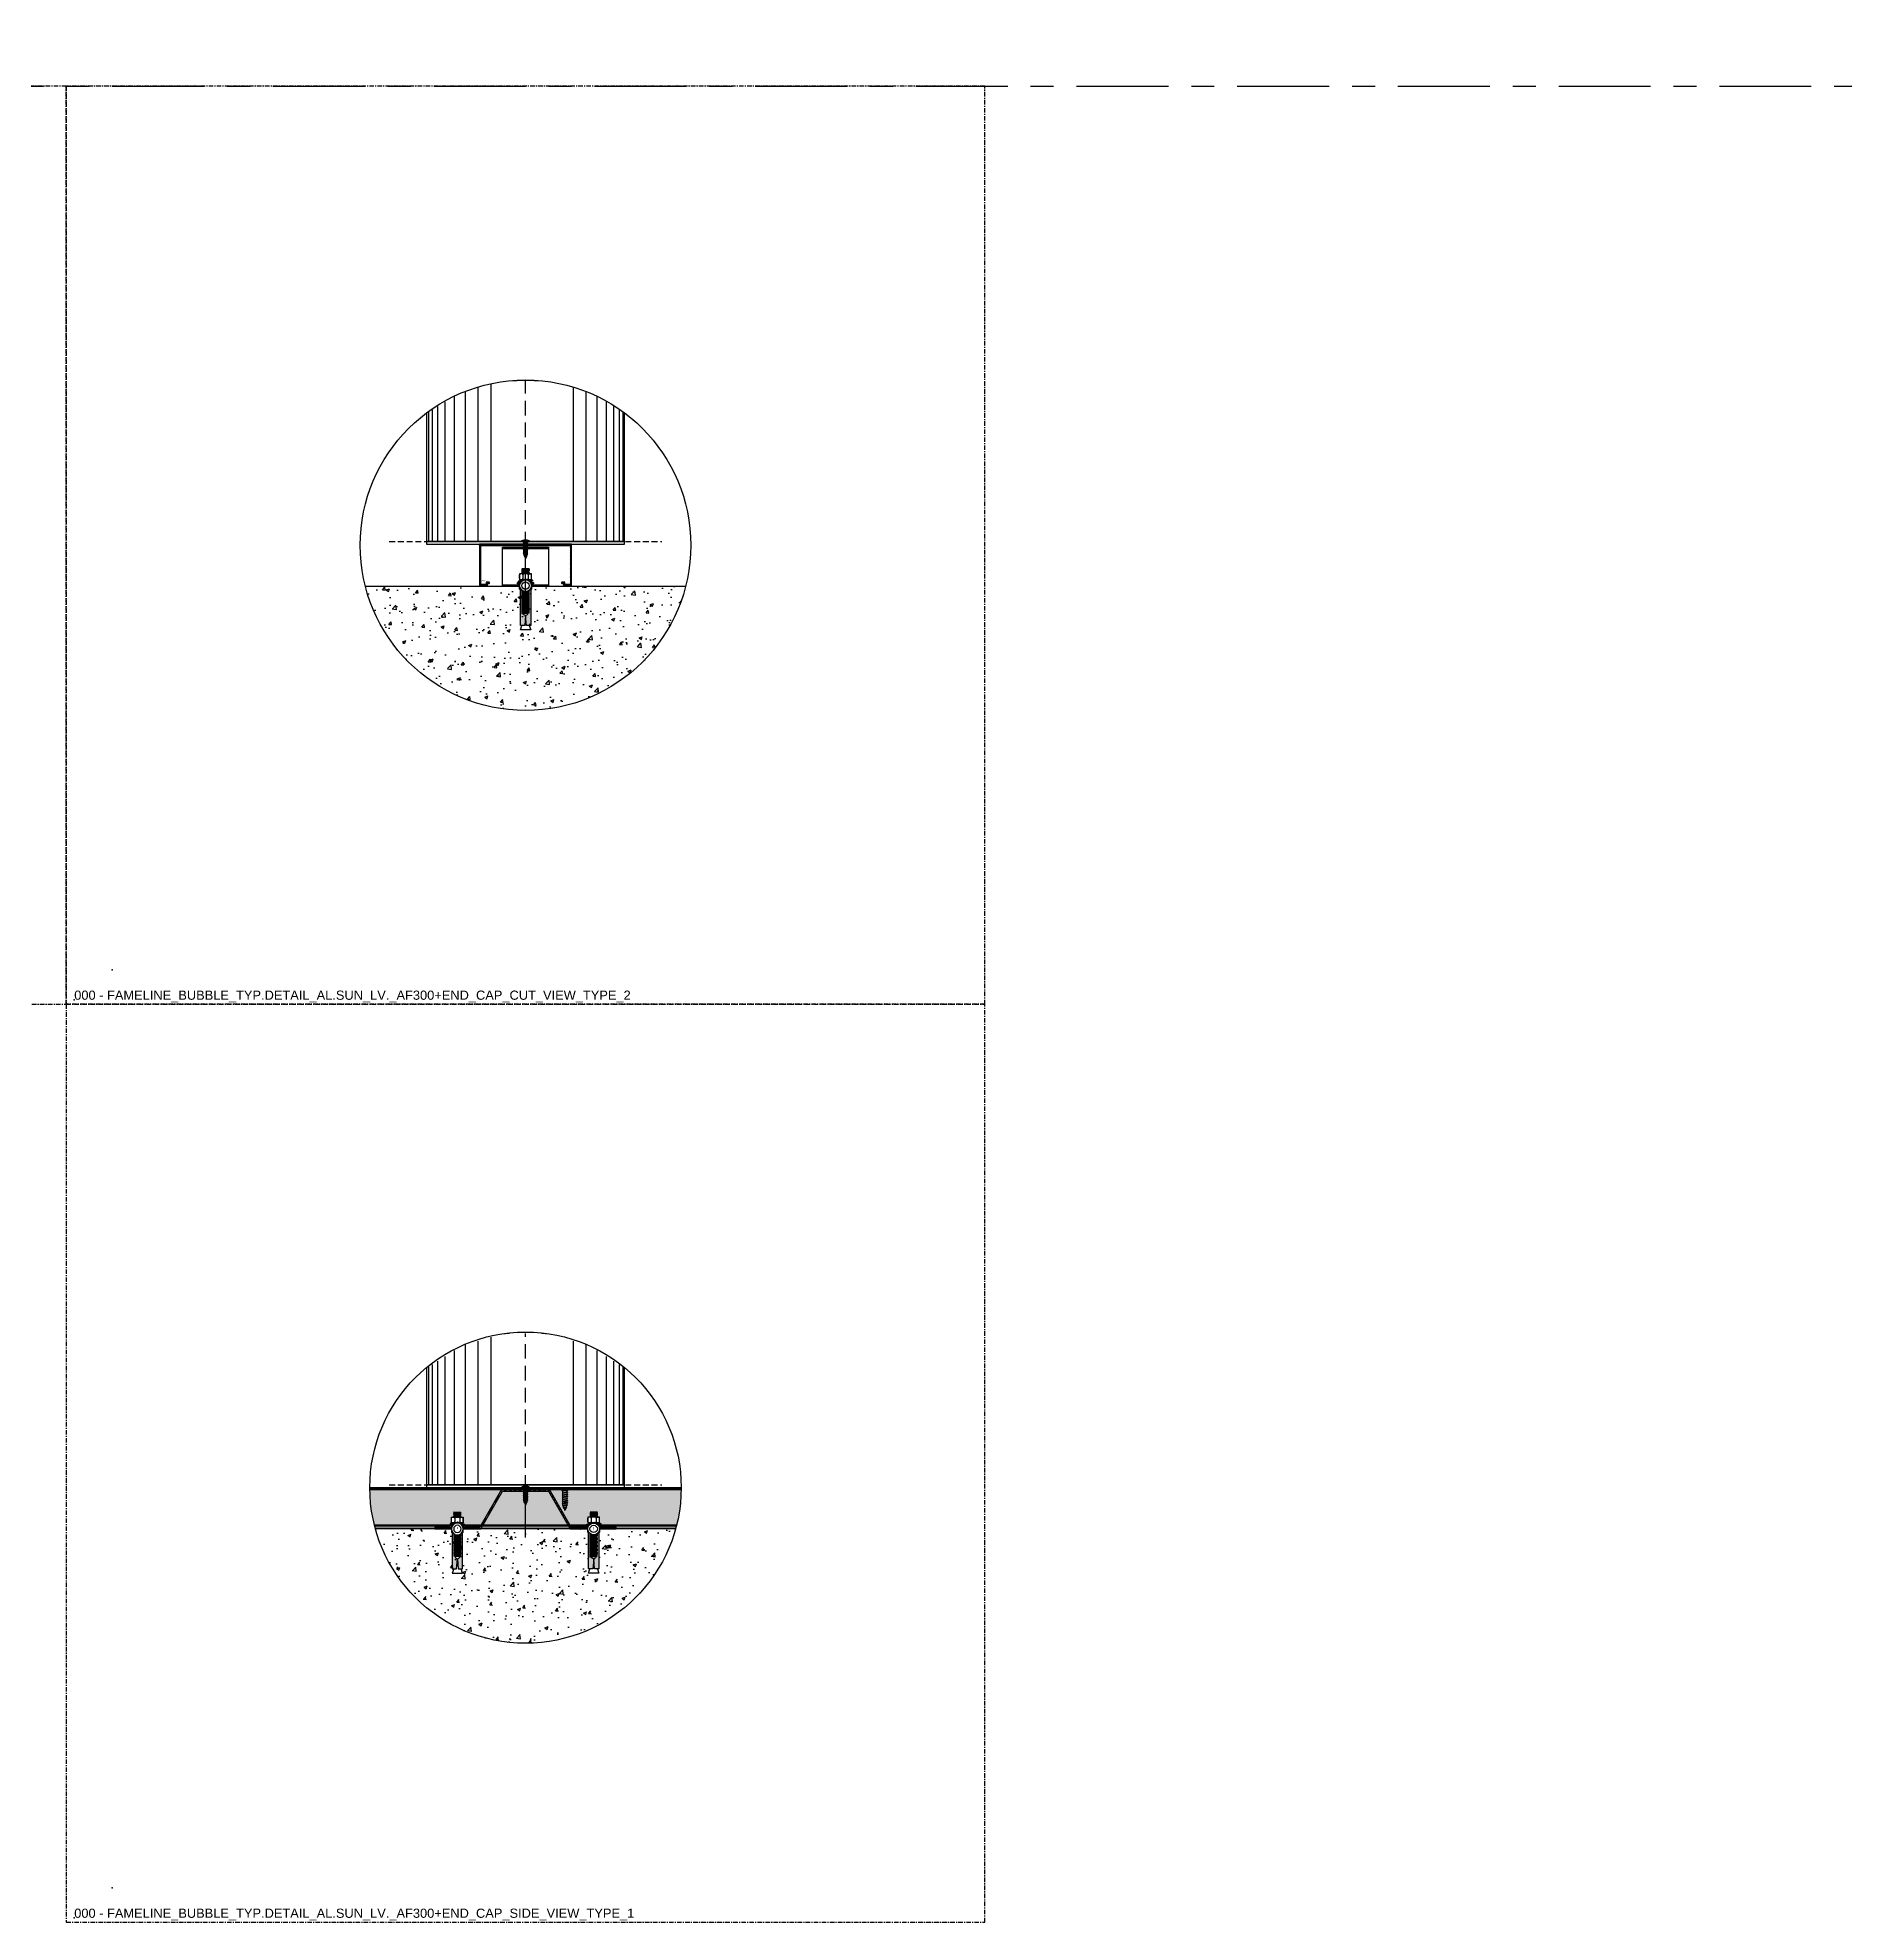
# Model space of a CAD drawing. Header units: millimetres. Extents: x -244126 to 368105, y -173968 to 259060.
# Drawn here: x 159853 to 161821, y -122644 to -120591 of the extents above; entities that cross this region are included whole.
import ezdxf
from ezdxf.xclip import XClip

# ---------------------------------------------------------------- set-up
doc = ezdxf.new("R2010")
doc.units = ezdxf.units.MM
doc.header["$MEASUREMENT"] = 0
doc.header["$XCLIPFRAME"] = 0
for name, pattern in [('005_GG_TA_LINE', [13.75, 5, -1.25, 1.25, -1.25, 5]), ('HIDDEN', [9.525, 6.35, -3.175]), ('TA_HL_015.00000', [97.5, 53.25, -44.25])]:
    doc.linetypes.add(name, pattern=pattern)
for name, color, linetype in [('000 - H A T C H', 8, 'Continuous'), ('000 - H I D D E N', 7, 'Continuous'), ('000 - L I N E 0.1', 1, 'Continuous'), ('000 - SYMBOL CON', 1, 'Continuous'), ('000 - WIPEOUT', 250, 'Continuous'), ('001 - ASCESSORIES', 1, 'Continuous'), ('A03_SUN LOUVER', 7, 'Continuous'), ('A04_TUBE SERIES', 7, 'Continuous')]:
    doc.layers.add(name, color=color, linetype=linetype)
doc.styles.add('Cetury Gothic', font='GOTHIC.TTF')
doc.styles.get("Standard").update_dxf_attribs({"font": 'arial.ttf'})

# ---------------------------------------------------------------- blocks, each defined once
blk = doc.blocks.new('000 - ASSCESSORIES_FAMELINE_AL.EXTR._U-PROFILE_45x100x45mm._ALT-11_CUT_VIEW')
at = {"layer": '000 - H A T C H'}
h = blk.add_hatch(dxfattribs=at)
h.set_pattern_fill('ANSI32', color=256, scale=0.1)
h.set_pattern_definition([(45, (-50776.1304, -10058.6619), (-0.673519209, 0.673519209), []), (45, (-50775.6814, -10058.6619), (-0.673519209, 0.673519209), [])])
edge = h.paths.add_edge_path()
edge.add_line((50, 22.5), (-50, 22.5))
edge.add_line((-50, 22.5), (-50, -22.5))
edge.add_line((-50, -22.5), (-41.5, -22.5))
edge.add_line((-41.5, -22.5), (-41.5, -20.1))
edge.add_line((-41.5, -20.1), (-39.7, -20.1))
edge.add_arc((-39.7, -19.5), 0.6, 270, 450)
edge.add_line((-39.7, -18.9), (-42.7, -18.9))
edge.add_line((-42.7, -18.9), (-42.7, -19.5))
edge.add_line((-42.7, -19.5), (-42.7, -21.3))
edge.add_line((-42.7, -21.3), (-48.8, -21.3))
edge.add_line((-48.8, -21.3), (-48.8, 21.3))
edge.add_line((-48.8, 21.3), (48.8, 21.3))
edge.add_line((48.8, 21.3), (48.8, -21.3))
edge.add_line((48.8, -21.3), (42.7, -21.3))
edge.add_line((42.7, -21.3), (42.7, -18.9))
edge.add_line((42.7, -18.9), (39.7, -18.9))
edge.add_arc((39.7, -19.5), 0.6, 90, 270)
edge.add_line((39.7, -20.1), (41.5, -20.1))
edge.add_line((41.5, -20.1), (41.5, -22.5))
edge.add_line((41.5, -22.5), (42.7, -22.5))
edge.add_line((42.7, -22.5), (50, -22.5))
edge.add_line((50, -22.5), (50, 22.5))
at = {"layer": 'A04_TUBE SERIES', "color": 0}
blk.add_lwpolyline([(50, 22.5), (-50, 22.5), (-50, -22.5), (-41.5, -22.5), (-41.5, -20.1), (-39.7, -20.1, 1), (-39.7, -18.9), (-42.7, -18.9), (-42.7, -19.5), (-42.7, -21.3), (-48.8, -21.3), (-48.8, 21.3), (48.8, 21.3), (48.8, -21.3), (42.7, -21.3), (42.7, -18.9), (39.7, -18.9, 1), (39.7, -20.1), (41.5, -20.1), (41.5, -22.5), (42.7, -22.5), (50, -22.5)], format="xyb", close=True, dxfattribs=at)
at = {"layer": 'Defpoints', "color": 250}
blk.add_lwpolyline([(41.5, -22.5), (50, -22.5), (50, 22.5), (-50, 22.5), (-50, -22.5), (-41.5, -22.5)], dxfattribs=at)
at = {"layer": 'Defpoints', "color": 18, "true_color": 0x000000, "style": 'Cetury Gothic'}
blk.add_text('ALT-11', height=1.5, dxfattribs=at).set_placement((-47.8, -17.8))
blk = doc.blocks.new('*U1789')
at = {"layer": '001 - ASCESSORIES', "color": 0}
blk.add_blockref('000 - ASSCESSORIES_FAMELINE_AL.EXTR._U-PROFILE_45x100x45mm._ALT-11_CUT_VIEW', (0, 0), dxfattribs=at)
blk = doc.blocks.new('*U1646')
at = {"color": 0}
blk.add_wipeout([(-107.8, 0), (107.8, 0), (107.8, 2754), (-107.8, 2754)], dxfattribs=at).dxf.layer = '000 - WIPEOUT'
at = {"layer": '000 - H I D D E N', "linetype": 'HIDDEN', "ltscale": 2.5}
blk.add_line((0, -29.2), (0, 2783.2), dxfattribs=at)
at = {"layer": '001 - ASCESSORIES', "color": 0}
for points in [[(-107.8, 2757), (107.8, 2757), (107.8, 2754), (-107.8, 2754)], [(-107.8, -3), (107.8, -3), (107.8, 0), (-107.8, 0)]]:
    blk.add_lwpolyline(points, close=True, dxfattribs=at)
at = {"layer": 'A03_SUN LOUVER', "color": 8}
for p, q in [((-105.8, 2754), (-105.8, 0)), ((-101.8, 2754), (-101.8, 0)), ((-95.8, 2754), (-95.8, 0)), ((-87.8, 2754), (-87.8, 0)), ((-77.8, 2754), (-77.8, 0)), ((-65.8, 2754), (-65.8, 0)), ((-51.8, 2754), (-51.8, 0)), ((-37.8, 2754), (-37.8, 0)), ((51.8, 2754), (51.8, 0)), ((65.8, 2754), (65.8, 0)), ((77.8, 2754), (77.8, 0)), ((87.8, 2754), (87.8, 0)), ((95.8, 2754), (95.8, 0)), ((101.8, 2754), (101.8, 0)), ((105.8, 2754), (105.8, 0))]:
    blk.add_line(p, q, dxfattribs=at)
at = {"layer": 'A03_SUN LOUVER', "color": 0}
blk.add_lwpolyline([(-107.8, 0), (107.8, 0), (107.8, 2754), (-107.8, 2754)], close=True, dxfattribs=at)
at = {"layer": 'Defpoints', "color": 250, "linetype": 'HIDDEN'}
for p, q in [((-148.4, 2754), (148.4, 2754)), ((-148.4, 0), (148.4, 0))]:
    blk.add_line(p, q, dxfattribs=at)
blk = doc.blocks.new('000 - ASSCESSORIES_FAMELINE_GALV._HAT-PROFILE_197x43mm._SIDE_VIEW')
at = {"color": 2}
blk.add_wipeout([(25, 0), (-25, 0), (-25, 43), (25, 43)], dxfattribs=at).dxf.layer = '000 - WIPEOUT'
at = {"color": 1}
blk.add_line((25, 41), (-25, 41), dxfattribs=at)
at = {"color": 2}
blk.add_lwpolyline([(25, 0), (-25, 0), (-25, 43), (25, 43)], close=True, dxfattribs=at)
at = {"color": 3}
blk.add_lwpolyline([(-25, 2), (25, 2), (25, 0), (-25, 0)], close=True, dxfattribs=at)
blk = doc.blocks.new('A$Cb3cae7b0')
at = {"color": 250}
blk.add_wipeout([(-0.0013, 0.0087), (0, 0.0087), (0, -0.0087), (-0.0013, -0.0087)], dxfattribs=at).dxf.layer = '000 - WIPEOUT'
at = {"layer": '000 - H A T C H'}
h = blk.add_hatch(color=250, dxfattribs=at)
h.dxf.hatch_style = 1
h.paths.add_polyline_path([(-0.0042, 0.004), (-0.0045, 0.004), (-0.0045, 0.0039), (-0.0045, 0.0017), (-0.0045, -0.004), (-0.0035, -0.004)])
h = blk.add_hatch(color=250, dxfattribs=at)
h.dxf.hatch_style = 1
h.paths.add_polyline_path([(-0.0028, 0.0072, 0.414214), (-0.0034, 0.0077), (-0.0039, 0.0076, 0.414214), (-0.0044, 0.007), (-0.0032, -0.0072, 0.414214), (-0.0026, -0.0077), (-0.0021, -0.0076, 0.414214), (-0.0016, -0.007)])
h = blk.add_hatch(color=250, dxfattribs=at)
h.dxf.hatch_style = 1
h.paths.add_polyline_path([(-0.0013, 0.004), (-0.0026, 0.004), (-0.0019, -0.004), (-0.0013, -0.004)])
at = {"layer": '001 - ASCESSORIES', "color": 0}
blk.add_lwpolyline([(-0.0013, 0.0087), (0, 0.0087), (0, -0.0087), (-0.0013, -0.0087)], close=True, dxfattribs=at)
blk.add_wipeout([(-0.0109, -0.0064), (-0.0045, -0.0064), (-0.0045, 0.0064), (-0.0109, 0.0064)]).dxf.layer = '000 - WIPEOUT'
for p, q in [((-0.0109, 0.0039), (-0.0109, 0.0053)), ((-0.0109, 0.0039), (-0.0109, 0.0017)), ((-0.0109, 0.0017), (-0.0109, -0.0017)), ((-0.0057, 0.0064), (-0.0098, 0.0064)), ((-0.0098, 0.0028), (-0.0057, 0.0028)), ((-0.0045, 0.0053), (-0.0045, -0.0053)), ((-0.0045, 0.0039), (-0.0045, 0.0053)), ((-0.0045, 0.004), (-0.0042, 0.004)), ((-0.0045, 0.0039), (-0.0045, 0.0017)), ((-0.0045, 0.0017), (-0.0045, -0.0017)), ((-0.0026, 0.004), (-0.0013, 0.004)), ((-0.0109, -0.0017), (-0.0109, -0.0039)), ((-0.0109, -0.0039), (-0.0109, -0.0053)), ((-0.0098, -0.0028), (-0.0057, -0.0028)), ((-0.0057, -0.0064), (-0.0098, -0.0064)), ((-0.0045, -0.0017), (-0.0045, -0.0039)), ((-0.0045, -0.0039), (-0.0045, -0.0053)), ((-0.0045, -0.004), (-0.0035, -0.004)), ((-0.0019, -0.004), (-0.0013, -0.004))]:
    blk.add_line(p, q, dxfattribs=at)
blk.add_lwpolyline([(-0.0039, 0.0076), (-0.0034, 0.0077, -0.414214), (-0.0028, 0.0072), (-0.0016, -0.007, -0.414214), (-0.0021, -0.0076), (-0.0026, -0.0077, -0.414214), (-0.0032, -0.0072), (-0.0044, 0.007, -0.414214)], format="xyb", close=True, dxfattribs=at)
for centre, start, end in [((-0.0098, 0.0053), 90, 180), ((-0.0098, 0.0039), 180, 270), ((-0.0098, 0.0017), 90, 180), ((-0.0057, 0.0053), 0, 90), ((-0.0057, 0.0039), 270, 0), ((-0.0057, 0.0017), 360, 90), ((-0.0098, -0.0017), 180, 270), ((-0.0098, -0.0039), 90, 180), ((-0.0098, -0.0053), 180, 270), ((-0.0057, -0.0017), 270, 0), ((-0.0057, -0.0039), 360, 90), ((-0.0057, -0.0053), 270, 360)]:
    blk.add_arc(centre, 0.00112, start, end, dxfattribs=at)
at = {"layer": 'Defpoints', "color": 250}
blk.add_lwpolyline([(-0.0109, -0.0064), (-0.0045, -0.0064), (-0.0045, 0.0064), (-0.0109, 0.0064)], close=True, dxfattribs=at)
blk = doc.blocks.new('AASSAW')
at = {"layer": '001 - ASCESSORIES', "color": 8}
for p, q in [((0.0006, -0.003), (0, 0.003)), ((0, 0.003), (0, -0.003)), ((0.0012, -0.003), (0.0006, 0.003)), ((0.0018, -0.003), (0.0012, 0.003)), ((0.0024, -0.003), (0.0018, 0.003)), ((0.003, -0.003), (0.0024, 0.003)), ((0.0036, -0.003), (0.003, 0.003)), ((0.0042, -0.003), (0.0036, 0.003)), ((0.0048, -0.003), (0.0042, 0.003)), ((0.0054, -0.003), (0.0048, 0.003)), ((0.006, -0.003), (0.0054, 0.003)), ((0.0066, -0.003), (0.006, 0.003)), ((0.0072, -0.003), (0.0066, 0.003)), ((0.0078, -0.003), (0.0072, 0.003)), ((0.0084, -0.003), (0.0078, 0.003)), ((0.009, -0.003), (0.0084, 0.003)), ((0.0096, -0.003), (0.009, 0.003)), ((0.0102, -0.003), (0.0096, 0.003)), ((0.0108, -0.003), (0.0102, 0.003)), ((0.0114, -0.003), (0.0108, 0.003)), ((0.012, -0.003), (0.0114, 0.003)), ((0.0126, -0.003), (0.012, 0.003)), ((0.0132, -0.003), (0.0126, 0.003)), ((0.0138, -0.003), (0.0132, 0.003)), ((0.0144, -0.003), (0.0138, 0.003)), ((0.015, -0.003), (0.0144, 0.003)), ((0.0156, -0.003), (0.015, 0.003)), ((0.0162, -0.003), (0.0156, 0.003)), ((0.0168, -0.003), (0.0162, 0.003)), ((0.0174, -0.003), (0.0168, 0.003)), ((0.018, -0.003), (0.0174, 0.003)), ((0.0186, -0.003), (0.018, 0.003)), ((0.0186, -0.0031), (0.018, 0.0029)), ((0.0192, -0.0031), (0.0186, 0.0029)), ((0.0198, -0.0031), (0.0192, 0.0029)), ((0.0204, -0.0031), (0.0198, 0.0029)), ((0.021, -0.0031), (0.0204, 0.0029)), ((0.0216, -0.0031), (0.021, 0.0029)), ((0.0222, -0.0031), (0.0216, 0.0029)), ((0.0228, -0.0031), (0.0222, 0.0029)), ((0.0234, -0.0031), (0.0228, 0.0029)), ((0.024, -0.0031), (0.0234, 0.0029)), ((0.0246, -0.0031), (0.024, 0.0029)), ((0.0252, -0.0031), (0.0246, 0.0029)), ((0.0258, -0.0031), (0.0252, 0.0029)), ((0.0264, -0.0031), (0.0258, 0.0029)), ((0.027, -0.0031), (0.0264, 0.0029)), ((0.0276, -0.0031), (0.027, 0.0029)), ((0.0282, -0.0031), (0.0276, 0.0029)), ((0.0288, -0.0031), (0.0282, 0.0029)), ((0.0294, -0.0031), (0.0288, 0.0029)), ((0.03, -0.0031), (0.0294, 0.0029)), ((0.0306, -0.0031), (0.03, 0.0029)), ((0.0312, -0.0031), (0.0306, 0.0029)), ((0.0318, -0.0031), (0.0312, 0.0029)), ((0.0324, -0.0031), (0.0318, 0.0029)), ((0.033, -0.0031), (0.0324, 0.0029)), ((0.0336, -0.0031), (0.033, 0.0029)), ((0.0342, -0.0031), (0.0336, 0.0029)), ((0.0348, -0.0031), (0.0342, 0.0029)), ((0.0354, -0.0031), (0.0348, 0.0029)), ((0.036, -0.0031), (0.0354, 0.0029)), ((0.0366, -0.0031), (0.036, 0.0029))]:
    blk.add_line(p, q, dxfattribs=at)
for centre, start, end in [((0.0003, 0.003), 180, 0), ((0.0009, 0.003), 180, 0), ((0.0015, 0.003), 180, 0), ((0.0021, 0.003), 180, 0), ((0.0027, 0.003), 180, 0), ((0.0033, 0.003), 180, 0), ((0.0039, 0.003), 180, 0), ((0.0045, 0.003), 180, 0), ((0.0051, 0.003), 180, 0), ((0.0057, 0.003), 180, 0), ((0.0063, 0.003), 180, 0), ((0.0069, 0.003), 180, 0), ((0.0075, 0.003), 180, 0), ((0.0081, 0.003), 180, 0), ((0.0087, 0.003), 180, 0), ((0.0093, 0.003), 180, 0), ((0.0099, 0.003), 180, 0), ((0.0105, 0.003), 180, 0), ((0.0111, 0.003), 180, 0), ((0.0117, 0.003), 180, 0), ((0.0123, 0.003), 180, 0), ((0.0129, 0.003), 180, 0), ((0.0135, 0.003), 180, 0), ((0.0141, 0.003), 180, 0), ((0.0147, 0.003), 180, 0), ((0.0153, 0.003), 180, 0), ((0.0159, 0.003), 180, 0), ((0.0165, 0.003), 180, 0), ((0.0171, 0.003), 180, 0), ((0.0177, 0.003), 180, 0), ((0.0183, 0.0029), 180, 0), ((0.0189, 0.0029), 180, 0), ((0.0195, 0.0029), 180, 0), ((0.0201, 0.0029), 180, 0), ((0.0207, 0.0029), 180, 0), ((0.0213, 0.0029), 180, 0), ((0.0219, 0.0029), 180, 0), ((0.0225, 0.0029), 180, 0), ((0.0231, 0.0029), 180, 0), ((0.0237, 0.0029), 180, 0), ((0.0243, 0.0029), 180, 0), ((0.0249, 0.0029), 180, 0), ((0.0255, 0.0029), 180, 0), ((0.0261, 0.0029), 180, 0), ((0.0267, 0.0029), 180, 0), ((0.0273, 0.0029), 180, 0), ((0.0279, 0.0029), 180, 0), ((0.0285, 0.0029), 180, 0), ((0.0291, 0.0029), 180, 0), ((0.0297, 0.0029), 180, 0), ((0.0303, 0.0029), 180, 0), ((0.0309, 0.0029), 180, 0), ((0.0315, 0.0029), 180, 0), ((0.0321, 0.0029), 180, 0), ((0.0327, 0.0029), 180, 0), ((0.0333, 0.0029), 180, 0), ((0.0339, 0.0029), 180, 0), ((0.0345, 0.0029), 180, 0), ((0.0351, 0.0029), 180, 0), ((0.0357, 0.0029), 180, 0), ((0.0003, -0.003), 0, 180), ((0.0009, -0.003), 0, 180), ((0.0015, -0.003), 0, 180), ((0.0021, -0.003), 0, 180), ((0.0027, -0.003), 0, 180), ((0.0033, -0.003), 0, 180), ((0.0039, -0.003), 0, 180), ((0.0045, -0.003), 0, 180), ((0.0051, -0.003), 0, 180), ((0.0057, -0.003), 0, 180), ((0.0063, -0.003), 0, 180), ((0.0069, -0.003), 0, 180), ((0.0075, -0.003), 0, 180), ((0.0081, -0.003), 0, 180), ((0.0087, -0.003), 0, 180), ((0.0093, -0.003), 0, 180), ((0.0099, -0.003), 0, 180), ((0.0105, -0.003), 0, 180), ((0.0111, -0.003), 0, 180), ((0.0117, -0.003), 0, 180), ((0.0123, -0.003), 0, 180), ((0.0129, -0.003), 0, 180), ((0.0135, -0.003), 0, 180), ((0.0141, -0.003), 0, 180), ((0.0147, -0.003), 0, 180), ((0.0153, -0.003), 0, 180), ((0.0159, -0.003), 0, 180), ((0.0165, -0.003), 0, 180), ((0.0171, -0.003), 0, 180), ((0.0177, -0.003), 0, 180), ((0.0183, -0.003), 0, 180), ((0.0183, -0.0031), 0, 180), ((0.0189, -0.0031), 0, 180), ((0.0195, -0.0031), 0, 180), ((0.0201, -0.0031), 0, 180), ((0.0207, -0.0031), 0, 180), ((0.0213, -0.0031), 0, 180), ((0.0219, -0.0031), 0, 180), ((0.0225, -0.0031), 0, 180), ((0.0231, -0.0031), 0, 180), ((0.0237, -0.0031), 0, 180), ((0.0243, -0.0031), 0, 180), ((0.0249, -0.0031), 0, 180), ((0.0255, -0.0031), 0, 180), ((0.0261, -0.0031), 0, 180), ((0.0267, -0.0031), 0, 180), ((0.0273, -0.0031), 0, 180), ((0.0279, -0.0031), 0, 180), ((0.0285, -0.0031), 0, 180), ((0.0291, -0.0031), 0, 180), ((0.0297, -0.0031), 0, 180), ((0.0303, -0.0031), 0, 180), ((0.0309, -0.0031), 0, 180), ((0.0315, -0.0031), 0, 180), ((0.0321, -0.0031), 0, 180), ((0.0327, -0.0031), 0, 180), ((0.0333, -0.0031), 0, 180), ((0.0339, -0.0031), 0, 180), ((0.0345, -0.0031), 0, 180), ((0.0351, -0.0031), 0, 180), ((0.0357, -0.0031), 0, 180), ((0.0363, -0.0031), 0, 180)]:
    blk.add_arc(centre, 0.0003, start, end, dxfattribs=at)
blk = doc.blocks.new('A$C3e261610')
at = {"layer": '001 - ASCESSORIES'}
h = blk.add_hatch(color=0, dxfattribs=at)
h.dxf.hatch_style = 1
h.paths.add_polyline_path([(0.0433, 0.0056), (0, 0.0056), (0, -0.0056), (0.0433, -0.0056), (0.0433, -0.0009), (0.0324, 0, -1), (0.0276, 0, -1), (0.0324, 0), (0.0433, 0.0009)])
h.paths.add_polyline_path([(0.022, -0.0009, -0.414214), (0.0224, -0.0028), (0.022, -0.0033, -0.414214), (0.0201, -0.0037), (0.0136, 0.0009, -0.414214), (0.0132, 0.0028), (0.0136, 0.0033, -0.414214), (0.0155, 0.0037)], flags=16)
at = {"layer": '000 - L I N E 0.1', "color": 0}
blk.add_lwpolyline([(0.0433, -0.0009), (0.0433, -0.0056), (0, -0.0056), (0, 0.0056), (0.0433, 0.0056), (0.0433, 0.0009), (0.0324, 0)], close=True, dxfattribs=at)
blk.add_lwpolyline([(0.022, -0.0009), (0.0155, 0.0037, 0.414214), (0.0136, 0.0033), (0.0132, 0.0028, 0.414214), (0.0136, 0.0009), (0.0201, -0.0037, 0.414214), (0.022, -0.0033), (0.0224, -0.0028, 0.414214)], format="xyb", close=True, dxfattribs=at)
blk.add_lwpolyline([(0.0433, 0.004), (0.0481, 0.0056), (0.0481, -0.0056), (0.0433, -0.004)], dxfattribs=at)
blk.add_circle((0.03, 0), 0.0024, dxfattribs=at)
at = {"layer": '001 - ASCESSORIES', "color": 0, "xscale": 1.333330000035251, "yscale": 1.333330000035251, "zscale": 1.333330000035251}
blk.add_blockref('AASSAW', (-0.0182, 0.0001), dxfattribs=at)
blk = doc.blocks.new('000 - DYNAMIC_VIEW_ASSCESSORIES_EXPANSION_BOLT_5-16_(EB-03)_TOP_VIEW')
at = {"color": 250}
blk.add_wipeout([(-3.7, 6.4), (3.7, 6.4), (7.4, 0), (3.7, -6.4), (-3.7, -6.4), (-7.4, 0)], dxfattribs=at).dxf.layer = '000 - WIPEOUT'
at = {"layer": '000 - L I N E 0.1', "color": 9}
blk.add_lwpolyline([(-3.7, 6.4), (3.7, 6.4), (7.4, 0), (3.7, -6.4), (-3.7, -6.4), (-7.4, 0)], close=True, dxfattribs=at)
for radius in [6.4, 4]:
    blk.add_circle((0, 0), radius, dxfattribs=at)
at = {"layer": '000 - H I D D E N', "color": 2, "insert": (0.2, 0.4), "char_height": 1, "width": 59.684, "attachment_point": 2, "style": 'Cetury Gothic'}
blk.add_mtext('{\\C150;EB-03}', dxfattribs=at)
blk = doc.blocks.new('*U3193')
at = {"color": 0, "xscale": 1000, "yscale": 1000, "zscale": 1000}
blk.add_blockref('A$C3e261610', (0, 0), dxfattribs=at)
at = {"layer": '001 - ASCESSORIES', "color": 0, "xscale": 1000, "yscale": 1000, "zscale": 1000}
blk.add_blockref('A$Cb3cae7b0', (-2, 0), dxfattribs=at)
blk.add_blockref('000 - DYNAMIC_VIEW_ASSCESSORIES_EXPANSION_BOLT_5-16_(EB-03)_TOP_VIEW', (0, 0))
blk = doc.blocks.new('000 - DYNAMIC_VIEW_ASSCESSORIES_PHILLIPS_HEAD_SELF_DRILLING_SCREW_No.8x19mm._SIDE_VIEW')
at = {"layer": '000 - H A T C H'}
h = blk.add_hatch(color=250, dxfattribs=at)
h.dxf.hatch_style = 1
edge = h.paths.add_edge_path()
edge.add_line((7.2, 2), (6, 2))
edge.add_arc((5, 1.6), 1.05, 384.1341, 422.4587)
edge.add_arc((4.8, 2.5), 0.657, 308.6596, 358.8819, ccw=False)
edge.add_line((5.2, 2), (4, 2))
edge.add_arc((3, 1.6), 1.05, 384.1341, 422.4587)
edge.add_arc((2.8, 2.5), 0.657, 308.6596, 358.8819, ccw=False)
edge.add_line((3.2, 2), (2, 2))
edge.add_arc((1, 1.6), 1.05, 384.1341, 422.4587)
edge.add_arc((0.8, 2.5), 0.657, 315.6091, 358.8819, ccw=False)
edge.add_line((1.3, 2.1), (0, 2.5))
edge.add_line((0, 2.5), (0, 4.5))
edge.add_line((0, 4.5), (-0.5, 4.5))
edge.add_arc((7.3, 0), 9.04, 150.1372, 176.0119)
edge.add_line((-1.7, 0.6), (-1, 0.6))
edge.add_line((-1, 0.6), (-1, -0.6))
edge.add_line((-1, -0.6), (-1.7, -0.6))
edge.add_arc((7.3, 0), 9.04, 183.5796, 209.8628)
edge.add_line((-0.5, -4.5), (0, -4.5))
edge.add_line((0, -4.5), (0, -2.5))
edge.add_line((0, -2.5), (1.8, -2))
edge.add_line((1.8, -2), (2.1, -2))
edge.add_arc((1.7, -2.9), 0.966, 382.4776, 424.1153, ccw=False)
edge.add_arc((2, -1.9), 0.847, 314.556, 352.9855)
edge.add_line((2.9, -2), (4.1, -2))
edge.add_arc((3.7, -2.9), 0.966, 382.4776, 424.1153, ccw=False)
edge.add_arc((4, -1.9), 0.847, 314.556, 352.9855)
edge.add_line((4.9, -2), (6.1, -2))
edge.add_arc((5.7, -2.9), 0.966, 382.4776, 424.1153, ccw=False)
edge.add_arc((6, -1.9), 0.847, 314.556, 352.9855)
edge.add_line((6.9, -2), (8.1, -2))
edge.add_arc((7.7, -2.9), 0.966, 382.4776, 424.1153, ccw=False)
edge.add_arc((8, -1.9), 0.847, 314.556, 352.9855)
edge.add_line((8.9, -2), (10.1, -2))
edge.add_arc((9.7, -2.9), 0.966, 382.4776, 424.1153, ccw=False)
edge.add_arc((10, -1.9), 0.847, 314.556, 352.9855)
edge.add_line((10.9, -2), (12.1, -2))
edge.add_arc((11.7, -2.9), 0.966, 382.4776, 424.1153, ccw=False)
edge.add_arc((12, -1.9), 0.847, 314.556, 352.9855)
edge.add_line((12.9, -2), (13.6, -2))
edge.add_line((13.6, -2), (14.1, -1.8))
edge.add_arc((13.7, -2.7), 0.966, 382.4776, 424.1153, ccw=False)
edge.add_arc((14, -1.7), 0.847, 314.556, 352.9855)
edge.add_line((14.8, -1.8), (14.8, -1.6))
edge.add_line((14.8, -1.6), (15.9, -1.1))
edge.add_arc((15.5, -2), 0.966, 382.4776, 424.1153, ccw=False)
edge.add_arc((15.8, -1), 0.847, 314.556, 352.9855)
edge.add_line((16.7, -1.1), (16.6, -0.9))
edge.add_line((16.6, -0.9), (19, 0))
edge.add_line((19, 0), (16.2, 1.1))
edge.add_line((16.2, 1.1), (16.1, 1.3))
edge.add_arc((15.2, 0.9), 1.05, 384.1341, 422.4587)
edge.add_arc((15, 1.9), 0.657, 308.6596, 358.8819, ccw=False)
edge.add_line((15.4, 1.3), (14, 1.9))
edge.add_line((14, 1.9), (14, 2))
edge.add_arc((13, 1.6), 1.05, 384.1341, 422.4587)
edge.add_arc((12.8, 2.5), 0.657, 308.6596, 358.8819, ccw=False)
edge.add_line((13.2, 2), (12, 2))
edge.add_arc((11, 1.6), 1.05, 384.1341, 422.4587)
edge.add_arc((10.8, 2.5), 0.657, 308.6596, 358.8819, ccw=False)
edge.add_line((11.2, 2), (10, 2))
edge.add_arc((9, 1.6), 1.05, 384.1341, 422.4587)
edge.add_arc((8.8, 2.5), 0.657, 308.6596, 358.8819, ccw=False)
edge.add_line((9.2, 2), (8, 2))
edge.add_arc((7, 1.6), 1.05, 384.1341, 422.4587)
edge.add_arc((6.8, 2.5), 0.657, 308.6596, 358.8819, ccw=False)
at = {"layer": '001 - ASCESSORIES', "color": 0, "linetype": 'ByBlock'}
for p, q in [((-1, 0.6), (-1.7, 0.6)), ((-1, -0.6), (-1, 0.6)), ((0, 4.5), (-0.5, 4.5)), ((-0.5, 4.5), (-0.5, -4.5)), ((0, 4.5), (0, -4.5)), ((1.3, 2.1), (0, 2.5)), ((2.6, -2.5), (1.5, 2.5)), ((3.2, 2), (2, 2)), ((4.6, -2.5), (3.5, 2.5)), ((5.2, 2), (4, 2)), ((6.6, -2.5), (5.5, 2.5)), ((7.2, 2), (6, 2)), ((8.6, -2.5), (7.5, 2.5)), ((9.2, 2), (8, 2)), ((10.6, -2.5), (9.5, 2.5)), ((11.2, 2), (10, 2)), ((12.6, -2.5), (11.5, 2.5)), ((13.2, 2), (12, 2)), ((14.6, -2.3), (13.5, 2.5)), ((14, 1.9), (15.4, 1.3)), ((16.4, -1.6), (15.6, 1.8)), ((16.2, 1.1), (19, 0)), ((-1.7, -0.6), (-1, -0.6)), ((0, 0), (-0.5, 0)), ((0, -4.5), (-0.5, -4.5)), ((0, -2.5), (1.8, -2)), ((2.1, -2), (1.8, -2)), ((4.1, -2), (2.9, -2)), ((6.1, -2), (4.9, -2)), ((8.1, -2), (6.9, -2)), ((10.1, -2), (8.9, -2)), ((12.1, -2), (10.9, -2)), ((13.6, -2), (12.9, -2)), ((13.6, -2), (14.1, -1.8)), ((14.8, -1.6), (15.9, -1.1)), ((16.6, -0.9), (19, 0))]:
    blk.add_line(p, q, dxfattribs=at)
for points in [[(2.1, -2), (1.2, 2, 0.222712), (1.5, 2.5, -0.168799), (2, 2), (2.9, -2, -0.16927), (2.6, -2.5, 0.183704)], [(4.1, -2), (3.2, 2, 0.222712), (3.5, 2.5, -0.168799), (4, 2), (4.9, -2, -0.16927), (4.6, -2.5, 0.183704)], [(6.1, -2), (5.2, 2, 0.222712), (5.5, 2.5, -0.168799), (6, 2), (6.9, -2, -0.16927), (6.6, -2.5, 0.183704)], [(8.1, -2), (7.2, 2, 0.222712), (7.5, 2.5, -0.168799), (8, 2), (8.9, -2, -0.16927), (8.6, -2.5, 0.183704)], [(10.1, -2), (9.2, 2, 0.222712), (9.5, 2.5, -0.168799), (10, 2), (10.9, -2, -0.16927), (10.6, -2.5, 0.183704)], [(12.1, -2), (11.2, 2, 0.222712), (11.5, 2.5, -0.168799), (12, 2), (12.9, -2, -0.16927), (12.6, -2.5, 0.183704)], [(14.1, -1.8), (13.2, 2, 0.222712), (13.5, 2.5, -0.168799), (14, 2), (14.8, -1.8, -0.16927), (14.6, -2.3, 0.183704)], [(15.9, -1.1), (15.4, 1.3, 0.222712), (15.6, 1.8, -0.168799), (16.1, 1.3), (16.7, -1.1, -0.16927), (16.4, -1.6, 0.183704)]]:
    blk.add_lwpolyline(points, format="xyb", close=True, dxfattribs=at)
for start, end in [(150.1372, 176.0119), (183.5796, 209.8628)]:
    blk.add_arc((7.3, 0), 9.04, start, end, dxfattribs=at)
at = {"layer": 'Defpoints', "color": 250, "linetype": 'ByBlock', "ltscale": 0.001}
blk.add_line((54.2, 0), (-3.8, 0), dxfattribs=at)
at = {"layer": '001 - ASCESSORIES', "color": 0, "insert": (8.5, 0), "char_height": 1, "width": 59.684, "attachment_point": 2, "rotation": 90, "style": 'Cetury Gothic'}
blk.add_mtext('\\A1;{\\H2.1x;\\C150;\\S3/4;\\H0.47634x; }', dxfattribs=at)
blk = doc.blocks.new('*U4798')
at = {"layer": '001 - ASCESSORIES', "color": 0, "linetype": 'ByBlock'}
blk.add_blockref('000 - DYNAMIC_VIEW_ASSCESSORIES_PHILLIPS_HEAD_SELF_DRILLING_SCREW_No.8x19mm._SIDE_VIEW', (0, 0), dxfattribs=at)
blk = doc.blocks.new('000 - FAMELINE_BUBBLE_TYP.DETAIL_AL.SUN_LV._AF300+END_CAP_CUT_VIEW_TYPE_2')
at = {"layer": '000 - H A T C H'}
h = blk.add_hatch(dxfattribs=at)
h.set_pattern_fill('AR-CONC', color=8, scale=5)
h.set_pattern_definition([(50, (11604.045, -37181.417), (35.86301, -3.137607), [3.75, -41.25]), (355, (11604.045, -37181.417), (-6.937567, 37.609607), [3, -33]), (100.45144, (11607.034, -37181.678), (28.925442, 34.472), [3.18701, -35.057106]), (46.1842, (11604.045, -37171.417), (53.362067, -8.275964), [5.625, -61.875]), (96.63564, (11608.49, -37172.106), (46.7331, 48.70593), [4.78052, -52.58569]), (351.18416, (11604.045, -37171.417), (46.7331, 48.70593), [4.5, -49.5]), (21, (11609.045, -37173.917), (29.845353, -20.130945), [3.75, -41.25]), (326, (11609.045, -37173.917), (12.165767, 36.257502), [3, -33]), (71.45144, (11611.533, -37175.594), (42.01112, 16.126558), [3.18701, -35.057106]), (37.5, (11604.045, -37181.417), (0.6079928, 16.6446927), [0, -32.6, 0, -33.5, 0, -33.125]), (7.5, (11604.045, -37181.417), (13.153477, 19.720586), [0, -19.1, 0, -31.85, 0, -12.625]), (327.5, (11592.895, -37181.417), (26.691122, -1.1277436), [0, -12.5, 0, -39, 0, -51.75]), (317.5, (11587.895, -37181.417), (29.159308, 5.005249), [0, -16.25, 0, -25.9, 0, -36.75])])
edge = h.paths.add_edge_path()
edge.add_line((174.3, -45), (-174.3, -45))
edge.add_arc((0, 0), 180, 194.4775, 345.5225)
at = {"color": 3}
blk.add_line((174.3, -45), (-174.3, -45), dxfattribs=at)
at = {"color": 2}
blk.add_blockref('*U1789', (0, -21.5), dxfattribs=at)
at = {"color": 3}
ref = blk.add_blockref('*U1646', (0, 4), dxfattribs=at)
XClip(ref).set_block_clipping_path([(-25.6166708892, 175.1678595386), (-74.7747023403, 160.7337591638), (-117.8749321101, 133.0349233838), (-151.4256359096, 94.315347142), (-172.7087352506, 47.7118602314), (-180, -3), (-172.7087352506, -53.7118602315), (-151.4256359096, -100.315347142), (-117.8749321101, -139.0349233838), (-74.7747023403, -166.7337591638), (-25.6166708892, -181.1678595386), (25.6166708892, -181.1678595386), (74.7747023403, -166.7337591638), (117.8749321101, -139.0349233838), (151.4256359096, -100.315347142), (172.7087352506, -53.7118602315), (180, -3), (172.7087352506, 47.7118602314), (151.4256359096, 94.315347142), (117.8749321101, 133.0349233838), (74.7747023403, 160.7337591638), (25.6166708892, 175.1678595386)])
at = {"layer": '000 - SYMBOL CON', "color": 2, "linetype": 'ByBlock'}
blk.add_circle((0, 0), 180, dxfattribs=at)
at = {"color": 3}
blk.add_blockref('000 - ASSCESSORIES_FAMELINE_GALV._HAT-PROFILE_197x43mm._SIDE_VIEW', (0, -45), dxfattribs=at)
at = {"layer": '001 - ASCESSORIES', "rotation": 270}
blk.add_blockref('*U3193', (0, -44), dxfattribs=at)
at = {"layer": '001 - ASCESSORIES', "xscale": -1.000000000000001, "rotation": 90}
blk.add_blockref('*U4798', (0, 4.3), dxfattribs=at)
blk = doc.blocks.new('*U1686')
at = {"color": 0}
blk.add_wipeout([(-107.8, 0), (107.8, 0), (107.8, 2753), (-107.8, 2753)], dxfattribs=at).dxf.layer = '000 - WIPEOUT'
at = {"layer": '000 - H I D D E N', "linetype": 'HIDDEN', "ltscale": 2.5}
blk.add_line((0, -29.2), (0, 2782.2), dxfattribs=at)
at = {"layer": '001 - ASCESSORIES', "color": 0}
for points in [[(-107.8, 2756), (107.8, 2756), (107.8, 2753), (-107.8, 2753)], [(-107.8, -3), (107.8, -3), (107.8, 0), (-107.8, 0)]]:
    blk.add_lwpolyline(points, close=True, dxfattribs=at)
at = {"layer": 'A03_SUN LOUVER', "color": 8}
for p, q in [((-105.8, 2753), (-105.8, 0)), ((-101.8, 2753), (-101.8, 0)), ((-95.8, 2753), (-95.8, 0)), ((-87.8, 2753), (-87.8, 0)), ((-77.8, 2753), (-77.8, 0)), ((-65.8, 2753), (-65.8, 0)), ((-51.8, 2753), (-51.8, 0)), ((-37.8, 2753), (-37.8, 0)), ((51.8, 2753), (51.8, 0)), ((65.8, 2753), (65.8, 0)), ((77.8, 2753), (77.8, 0)), ((87.8, 2753), (87.8, 0)), ((95.8, 2753), (95.8, 0)), ((101.8, 2753), (101.8, 0)), ((105.8, 2753), (105.8, 0))]:
    blk.add_line(p, q, dxfattribs=at)
at = {"layer": 'A03_SUN LOUVER', "color": 0}
blk.add_lwpolyline([(-107.8, 0), (107.8, 0), (107.8, 2753), (-107.8, 2753)], close=True, dxfattribs=at)
at = {"layer": 'Defpoints', "color": 250, "linetype": 'HIDDEN'}
for p, q in [((-148.4, 2753), (148.4, 2753)), ((-148.4, 0), (148.4, 0))]:
    blk.add_line(p, q, dxfattribs=at)
blk = doc.blocks.new('*U4341')
at = {"color": 3}
blk.add_blockref('*U1686', (0, 0), dxfattribs=at)
blk = doc.blocks.new('*U1776')
at = {"color": 0}
blk.add_wipeout([(2500, -22.5), (0, -22.5), (0, 22.5), (2500, 22.5)], dxfattribs=at).dxf.layer = '001 - ASCESSORIES'
at = {"layer": '001 - ASCESSORIES', "color": 0}
blk.add_lwpolyline([(2500, -22.5), (0, -22.5), (0, 22.5), (2500, 22.5)], close=True, dxfattribs=at)
blk = doc.blocks.new('000 - ASSCESSORIES_FAMELINE_GALV._HAT-PROFILE_197x43mm._CUT_VIEW')
at = {"layer": '000 - H A T C H'}
h = blk.add_hatch(dxfattribs=at)
h.set_pattern_fill('ANSI32', color=8, scale=10)
h.set_pattern_definition([(45, (6110.803, -34959.4155), (-2.65165043, 2.65165043), []), (45, (6112.571, -34959.4155), (-2.65165043, 2.65165043), [])])
h.paths.add_polyline_path([(98.7, 2), (49.8, 2), (26.2, 43), (-26.2, 43), (-49.8, 2), (-98.7, 2), (-98.7, 0), (-48.7, 0), (-25, 41), (25, 41), (48.7, 0), (98.7, 0)])
at = {"color": 3}
blk.add_lwpolyline([(98.7, 2), (49.8, 2), (26.2, 43), (-26.2, 43), (-49.8, 2), (-98.7, 2), (-98.7, 0), (-48.7, 0), (-25, 41), (25, 41), (48.7, 0), (98.7, 0)], close=True, dxfattribs=at)
blk.add_point((0, 0), dxfattribs=at)
blk = doc.blocks.new('000 - DYNAMIC_VIEW_ASSCESSORIES_FLAT_HEAD_SELF_DRILLING_SCREW_No.8x19mm._SIDE_VIEW')
at = {"layer": '001 - ASCESSORIES', "color": 0}
for p, q in [((-0.3, -5.4), (-0.3, 5.4)), ((0, 5.4), (-0.3, 5.4)), ((0, -5.4), (0, 5.4)), ((3.1, 2.9), (0, 5.4)), ((1.7, 0.9), (0, 2.3)), ((1.7, 0.9), (0, 0.9)), ((0, -0.9), (0, 0.9)), ((1.7, 0.9), (1.7, -0.9)), ((4.6, 2.4), (3.1, 2.9)), ((3.1, -2.9), (3.1, 2.9)), ((6.1, -2.9), (4.8, 2.9)), ((6.8, 2.3), (5.4, 2.3)), ((8.4, -2.9), (7.1, 2.9)), ((9.1, 2.3), (7.7, 2.3)), ((10.7, -2.9), (9.4, 2.9)), ((11.4, 2.3), (9.9, 2.3)), ((13, -2.9), (11.7, 2.9)), ((13.7, 2.3), (12.2, 2.3)), ((15.3, -2.9), (14, 2.9)), ((16, 2.3), (14.5, 2.3)), ((17.6, -2.9), (16.3, 2.9)), ((18.3, 2.3), (16.8, 2.3)), ((19.8, -2.7), (18.6, 2.9)), ((19.2, 2.1), (20.8, 1.5)), ((22, -1.9), (21.1, 2.1)), ((21.7, 1.2), (24.9, 0)), ((0, -5.4), (-0.3, -5.4)), ((1.7, -0.9), (0, -2.3)), ((1.7, -0.9), (0, -0.9)), ((0, -5.4), (3.1, -2.9)), ((3.1, -2.9), (5.2, -2.3)), ((5.6, -2.3), (5.2, -2.3)), ((7.9, -2.3), (6.4, -2.3)), ((10.2, -2.3), (8.7, -2.3)), ((12.5, -2.3), (11, -2.3)), ((14.8, -2.3), (13.3, -2.3)), ((17.1, -2.3), (15.6, -2.3)), ((18.8, -2.3), (17.9, -2.3)), ((18.8, -2.3), (19.3, -2.1)), ((20.1, -1.8), (21.4, -1.3)), ((22.2, -1), (24.9, 0))]:
    blk.add_line(p, q, dxfattribs=at)
for points in [[(5.6, -2.3), (4.5, 2.3, 0.222712), (4.8, 2.9, -0.168799), (5.4, 2.3), (6.4, -2.3, -0.16927), (6.1, -2.9, 0.183704)], [(7.9, -2.3), (6.8, 2.3, 0.222712), (7.1, 2.9, -0.168799), (7.7, 2.3), (8.7, -2.3, -0.16927), (8.4, -2.9, 0.183704)], [(10.2, -2.3), (9.1, 2.3, 0.222712), (9.4, 2.9, -0.168799), (9.9, 2.3), (11, -2.3, -0.16927), (10.7, -2.9, 0.183704)], [(12.5, -2.3), (11.4, 2.3, 0.222712), (11.7, 2.9, -0.168799), (12.2, 2.3), (13.3, -2.3, -0.16927), (13, -2.9, 0.183704)], [(14.8, -2.3), (13.7, 2.3, 0.222712), (14, 2.9, -0.168799), (14.5, 2.3), (15.6, -2.3, -0.16927), (15.3, -2.9, 0.183704)], [(17.1, -2.3), (16, 2.3, 0.222712), (16.3, 2.9, -0.168799), (16.8, 2.3), (17.9, -2.3, -0.16927), (17.6, -2.9, 0.183704)], [(19.3, -2.1), (18.3, 2.3, 0.222712), (18.6, 2.9, -0.168799), (19.1, 2.3), (20.1, -2.1, -0.16927), (19.8, -2.7, 0.183704)], [(21.4, -1.3), (20.8, 1.5, 0.222712), (21.1, 2.1, -0.168799), (21.6, 1.5), (22.2, -1.3, -0.16927), (22, -1.9, 0.183704)]]:
    blk.add_lwpolyline(points, format="xyb", close=True, dxfattribs=at)
at = {"layer": 'Defpoints', "color": 250, "insert": (12.9, 0), "char_height": 1.149, "width": 68.574, "attachment_point": 2, "rotation": 90, "style": 'Cetury Gothic'}
blk.add_mtext('\\A1;{\\H2.1x;\\C150;\\S3/4;\\H0.47634x; }', dxfattribs=at)
blk = doc.blocks.new('*U4281')
at = {"layer": '001 - ASCESSORIES', "color": 0}
blk.add_blockref('000 - DYNAMIC_VIEW_ASSCESSORIES_FLAT_HEAD_SELF_DRILLING_SCREW_No.8x19mm._SIDE_VIEW', (0, 0), dxfattribs=at)
blk = doc.blocks.new('000 - FAMELINE_BUBBLE_TYP.DETAIL_AL.SUN_LV._AF300+END_CAP_SIDE_VIEW_TYPE_1')
at = {"layer": '000 - H A T C H'}
h = blk.add_hatch(dxfattribs=at)
h.set_pattern_fill('AR-CONC', color=8, scale=5)
edge = h.paths.add_edge_path()
edge.add_line((163.4, -45), (-163.4, -45))
edge.add_arc((0, 0), 169.5, 195.3995, 344.6005)
at = {"color": 2}
ref = blk.add_blockref('*U4341', (0, 3), dxfattribs=at)
XClip(ref).set_block_clipping_path([(-24.1167527859, 164.7356999852), (-70.3964624749, 151.146751135), (-110.9730694381, 125.0697492539), (-142.5592982976, 88.6172979484), (-162.5962206419, 44.7425580321), (-169.4605641867, -3), (-162.5962206419, -50.7425580321), (-142.5592982976, -94.6172979484), (-110.9730694381, -131.0697492539), (-70.3964624749, -157.146751135), (-24.1167527859, -170.7356999852), (24.1167527859, -170.7356999852), (70.3964624749, -157.146751135), (110.9730694381, -131.0697492539), (142.5592982976, -94.6172979484), (162.5962206419, -50.7425580321), (169.4605641867, -3), (162.5962206419, 44.7425580321), (142.5592982976, 88.6172979484), (110.9730694381, 125.0697492539), (70.3964624749, 151.146751135), (24.1167527859, 164.7356999852)])
at = {"color": 3}
ref = blk.add_blockref('*U1776', (-2289, -22.5), dxfattribs=at)
XClip(ref).set_block_clipping_path([(2264.8385962616, 190.2356999853), (2218.5588865726, 176.6467511351), (2177.9822796095, 150.569749254), (2146.39605075, 114.1172979484), (2126.3591284057, 70.2425580321), (2119.4947848609, 22.5), (2126.3591284057, -25.2425580321), (2146.39605075, -69.1172979483), (2177.9822796095, -105.5697492539), (2218.5588865726, -131.646751135), (2264.8385962616, -145.2356999852), (2313.0721018335, -145.2356999852), (2359.3518115225, -131.646751135), (2399.9284184856, -105.5697492539), (2431.5146473452, -69.1172979483), (2451.5515696894, -25.2425580321), (2458.4159132342, 22.5), (2451.5515696894, 70.2425580321), (2431.5146473452, 114.1172979484), (2399.9284184856, 150.569749254), (2359.3518115225, 176.6467511351), (2313.0721018335, 190.2356999853)])
at = {"layer": '000 - H A T C H', "linetype": 'TA_HL_015.00000'}
h = blk.add_hatch(dxfattribs=at)
h.set_pattern_fill('ANSI32', color=256, scale=5)
h.set_pattern_definition([(45, (12188.4578, -36697.2816), (-1.325825215, 1.325825215), []), (45, (12189.3417, -36697.2816), (-1.325825215, 1.325825215), [])])
edge = h.paths.add_edge_path()
edge.add_arc((0, 0), 169.5, 180, 180.6762)
edge.add_line((-169.4, -2), (169.4, -2))
edge.add_arc((0, 0), 169.5, 359.3238, 360)
edge.add_line((169.5, 0), (-169.5, 0))
at = {"layer": '000 - H A T C H'}
h = blk.add_hatch(dxfattribs=at)
h.set_pattern_fill('DOTS', color=8, scale=30)
h.set_pattern_definition([(0, (10033.362, -32681.6922), (0.9375, 1.875), [0, -1.875])])
h.paths.add_polyline_path([(169.4, -2), (-169.4, -2, 0.062796), (-163.6, -44), (163.6, -44, 0.062796)])
at = {"color": 3}
for p in [(-169.4, -2), (169.4, -2)]:
    blk.add_line(p, (169.4, -2), dxfattribs=at)
at = {"color": 1}
blk.add_line((-163.6, -44), (163.6, -44), dxfattribs=at)
at = {"layer": '000 - SYMBOL CON', "color": 2, "linetype": 'ByBlock'}
blk.add_circle((0, 0), 169.5, dxfattribs=at)
at = {"layer": '001 - ASCESSORIES'}
for p, q in [((-164.6, -40.4), (164.6, -40.4)), ((-164.3, -41.6), (164.3, -41.6))]:
    blk.add_line(p, q, dxfattribs=at)
at = {"color": 1, "rotation": 270}
blk.add_blockref('*U4281', (42.9, 0), dxfattribs=at)
at = {"color": 3}
blk.add_blockref('000 - ASSCESSORIES_FAMELINE_GALV._HAT-PROFILE_197x43mm._CUT_VIEW', (0, -45), dxfattribs=at)
at = {"layer": '001 - ASCESSORIES', "rotation": 270}
blk.add_blockref('*U4798', (0, 0), dxfattribs=at)
at = {"layer": '001 - ASCESSORIES', "xscale": -1.000000000000002, "rotation": 90}
blk.add_blockref('*U3193', (-74.2, -45), dxfattribs=at)
at = {"layer": '001 - ASCESSORIES', "rotation": 270}
blk.add_blockref('*U3193', (74.2, -45), dxfattribs=at)
blk = doc.blocks.new('*U1760')
at = {"color": 0, "linetype": '005_GG_TA_LINE'}
blk.add_lwpolyline([(0, 0), (1000, 0), (1000, 1000), (0, 1000)], close=True, dxfattribs=at)
for p in [(50, 37.5), (8.6, 4.9)]:
    blk.add_point(p, dxfattribs=at)
blk.add_attdef('NAMEBLK', (8.6, 4.9), '', height=10, dxfattribs=at)
blk = doc.blocks.new('*U4694')
at = {"color": 0, "linetype": '005_GG_TA_LINE'}
blk.add_lwpolyline([(0, 0), (150, 0), (150, 30), (0, 30)], close=True, dxfattribs=at)
for p in [(50, 37.5), (8.58, 4.88)]:
    blk.add_point(p, dxfattribs=at)
blk.add_attdef('NAMEBLK', (8.58, 4.88), '', height=10, dxfattribs=at)

msp = doc.modelspace()

# ---------------------------------------------------------------- block references
at = {"color": 3}
for name, p in [('000 - FAMELINE_BUBBLE_TYP.DETAIL_AL.SUN_LV._AF300+END_CAP_CUT_VIEW_TYPE_2', (160384.1015, -121143.80009)), ('000 - FAMELINE_BUBBLE_TYP.DETAIL_AL.SUN_LV._AF300+END_CAP_SIDE_VIEW_TYPE_1', (160384.1015, -122170.31017))]:
    msp.add_blockref(name, p, dxfattribs=at)
at = {"layer": '001 - ASCESSORIES', "linetype": '005_GG_TA_LINE', "xscale": 20, "yscale": 20, "zscale": 20}
msp.add_blockref('*U4694', (158884.1015, -120643.80009), dxfattribs=at).add_auto_attribs({'NAMEBLK': 'AEROFOIL'})
at = {"layer": '001 - ASCESSORIES', "linetype": '005_GG_TA_LINE'}
msp.add_blockref('*U1760', (158884.1015, -121643.80009), dxfattribs=at).add_auto_attribs({'NAMEBLK': '000 - FAMELINE_BUBBLE_TYP.DETAIL_AL.SUN_LV._AF300+END_CAP_CUT_VIEW_TYPE_1'})

# ---------------------------------------------------------------- next in the draw order: block references
for p, values in [((159884.1015, -121643.80009), {'NAMEBLK': '000 - FAMELINE_BUBBLE_TYP.DETAIL_AL.SUN_LV._AF300+END_CAP_CUT_VIEW_TYPE_2'}), ((159884.1015, -122643.80009), {'NAMEBLK': '000 - FAMELINE_BUBBLE_TYP.DETAIL_AL.SUN_LV._AF300+END_CAP_SIDE_VIEW_TYPE_1'})]:
    msp.add_blockref('*U1760', p, dxfattribs=at).add_auto_attribs(values)

doc.saveas('drawing.dxf')
